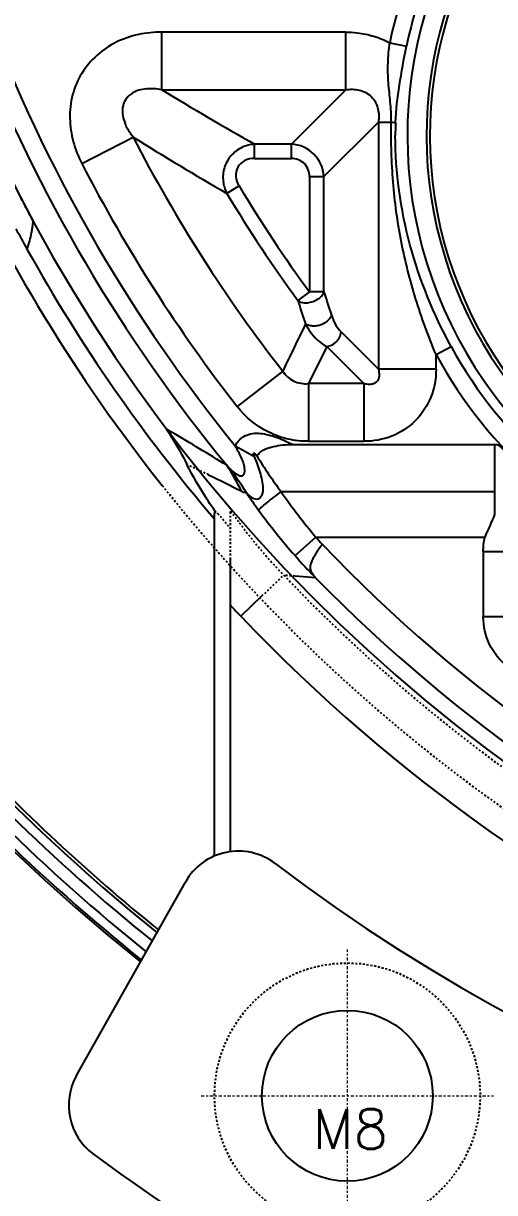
# Model space of a CAD drawing. Header units: millimetres. Extents: x 2432 to 4206, y 1282 to 1824.
# Drawn here: x 3765.1 to 3790, y 1458 to 1519.6 of the extents above; entities that cross this region are included whole.
import ezdxf

# ---------------------------------------------------------------- set-up
doc = ezdxf.new("R2010")
doc.units = ezdxf.units.MM
doc.linetypes.add('CENTER', pattern=[0.6, 0.375, -0.075, 0.075, -0.075])
doc.linetypes.add('HIDDEN', pattern=[0.2, 0.1, -0.1])
doc.layers.add('21', color=7, linetype='Continuous')
doc.layers.add('screw', color=33, linetype='Continuous', lineweight=13)
doc.styles.add('TXT', font='txt.shx', dxfattribs={"bigfont": 'gbcbig.shx'})

# ---------------------------------------------------------------- blocks, each defined once
blk = doc.blocks.new('screw_m8_i')
at = {"layer": 'screw', "color": 1, "linetype": 'CENTER', "ltscale": 0.435384}
for p, q in [((0, -7.7), (0, 7.7)), ((-7.7, 0), (7.7, 0))]:
    blk.add_line(p, q, dxfattribs=at)
at = {"layer": 'screw', "color": 8, "linetype": 'HIDDEN', "ltscale": 0.435384}
blk.add_circle((0, 0), 7, dxfattribs=at)
at = {"layer": 'screw'}
blk.add_circle((0, 0), 4.5, dxfattribs=at)
at = {"layer": 'screw', "color": 6, "style": 'TXT'}
blk.add_text('M8', height=2.1, dxfattribs=at).set_placement((-1.82, -2.8))

msp = doc.modelspace()

# ---------------------------------------------------------------- linework, layer by layer
at = {"layer": '21', "color": 7, "linetype": 'Continuous'}
for p, q in [((3772.434, 1516.126), (3772.434, 1519.167)), ((3782.13, 1519.167), (3772.434, 1519.167)), ((3782.13, 1516.126), (3782.13, 1519.167)), ((3784.44, 1518.603), (3785.323, 1518.419)), ((3772.434, 1516.126), (3782.13, 1516.126)), ((3779.257, 1513.253), (3782.13, 1516.126)), ((3783.84, 1514.416), (3780.967, 1511.543)), ((3783.84, 1514.416), (3783.84, 1501.393)), ((3783.84, 1514.416), (3784.51, 1514.416)), ((3768.211, 1512.238), (3770.913, 1513.632)), ((3777.321, 1512.493), (3777.321, 1513.253)), ((3779.257, 1513.253), (3777.321, 1513.253)), ((3779.257, 1512.493), (3779.257, 1513.253)), ((3777.321, 1512.493), (3779.257, 1512.493)), ((3780.207, 1511.543), (3780.207, 1505.466)), ((3780.207, 1511.543), (3780.967, 1511.543)), ((3780.967, 1505.468), (3780.967, 1511.543)), ((3776.507, 1511.054), (3775.855, 1510.663)), ((3780.207, 1505.466), (3779.592, 1505.018)), ((3780.967, 1505.466), (3780.207, 1505.466)), ((3781.878, 1503.355), (3783.84, 1501.393)), ((3781.118, 1502.595), (3780.151, 1500.633)), ((3783.08, 1500.633), (3781.118, 1502.595)), ((3786.881, 1502.161), (3787.673, 1502.593)), ((3786.881, 1501.393), (3786.881, 1502.162)), ((3786.881, 1501.393), (3783.84, 1501.393)), ((3778.802, 1501.293), (3776.402, 1499.425)), ((3780.151, 1500.633), (3780.151, 1497.592)), ((3783.08, 1500.633), (3780.151, 1500.633)), ((3783.08, 1500.633), (3783.08, 1497.592)), ((3772.667, 1498.244), (3772.981, 1498.058)), ((3776.293, 1497.358), (3777.315, 1496.794)), ((3779.328, 1497.422), (3789.964, 1497.422)), ((3780.151, 1497.592), (3783.08, 1497.592)), ((3789.964, 1497.422), (3789.964, 1493.734)), ((3789.964, 1494.93), (3778.719, 1494.93)), ((3775.19, 1493.519), (3775.19, 1475.73)), ((3779.451, 1491.568), (3780.55, 1492.536)), ((3780.55, 1492.536), (3789.446, 1492.536)), ((3789.368, 1491.792), (3789.368, 1488.336)), ((3789.368, 1491.792), (3792.407, 1491.792)), ((3776.057, 1475.968), (3776.057, 1491.372)), ((3780.532, 1490.397), (3779.449, 1490.486)), ((3780.486, 1490.448), (3780.532, 1490.397)), ((3776.588, 1488.377), (3777.706, 1489.441)), ((3792.407, 1488.336), (3789.368, 1488.336)), ((3767.937, 1464.166), (3773.674, 1474.363))]:
    msp.add_line(p, q, dxfattribs=at)
at = {"layer": '21', "color": 8, "linetype": 'HIDDEN'}
for p, q in [((3776.057, 1491.372), (3776.057, 1493.923)), ((3777.706, 1489.441), (3778.855, 1490.535)), ((3779.449, 1490.486), (3778.855, 1490.535))]:
    msp.add_line(p, q, dxfattribs=at)
msp.add_circle((3782.206, 1463.098), 7, dxfattribs=at)
at = {"layer": '21', "color": 7, "linetype": 'Continuous'}
msp.add_circle((3782.206, 1463.098), 4.5, dxfattribs=at)
at = {"layer": '21', "color": 8, "linetype": 'HIDDEN'}
for centre, radius, start, end in [((3841.218, 1549.886), 87.821, 218.45894, 155.70987), ((3691.108, 1325.777), 189.563, 63.76825, 64.15263), ((3800.294, 1511.095), 29.703, 215.3182, 216.8085), ((3800.348, 1511.137), 29.772, 216.81156, 223.78837), ((3841.218, 1549.886), 86.091, 223.58291, 268.10715)]:
    msp.add_arc(centre, radius, start, end, dxfattribs=at)
at = {"layer": '21', "color": 7, "linetype": 'Continuous'}
for centre, radius, start, end in [((3841.218, 1549.886), 85.811, 91.12889, 269.34896), ((3841.218, 1549.886), 84.503, 184.02219, 219.32603), ((3841.218, 1549.886), 83.513, 184.03431, 218.97499), ((3808.053, 1513.706), 22.684, 65, 270.0003), ((3808.053, 1513.706), 21.679, 65, 270), ((3808.053, 1513.706), 21.5, 65, 270), ((3835.188, 1549.886), 102.168, 191.76869, 231.29833), ((3808.053, 1513.706), 24.115, 157.9046, 168.28464), ((3808.053, 1513.706), 23.213, 157.92673, 168.28501), ((3863.205, 1664.949), 174.321, 238.61976, 240.48323), ((3805.944, 1513.708), 21.211, 178.16044, 180.00617), ((3841.218, 1549.886), 87.821, 204.28941, 218.45894), ((3841.218, 1549.886), 79.102, 207.27922, 217.90225), ((3866.365, 1666.887), 180.55, 238.08415, 239.91361), ((3779.175, 1511.461), 1.794, 2.59457, 87.40564), ((3841.218, 1549.886), 82.142, 207.2792, 217.90223), ((3841.218, 1549.886), 76.229, 210.96751, 216.05745), ((3841.218, 1549.886), 75.468, 210.96749, 216.05745), ((3841.04, 1549.795), 86.616, 208.25681, 209.05872), ((3841.218, 1549.886), 86.815, 209.054, 220.48696), ((3931.492, 1554.953), 159.897, 198.19744, 198.66392), ((3885.254, 1539.13), 109.585, 197.88938, 198.56479), ((4108.48, 1343.687), 365.414, 154.01588, 154.44949), ((3808.053, 1513.706), 23.213, 208.60301, 228.9566), ((3808.053, 1513.706), 24.115, 208.60274, 228.95706), ((3835.188, 1549.886), 102.057, 208.17339, 231.28811), ((3835.188, 1549.886), 101.558, 208.36053, 231.24168), ((3835.188, 1549.886), 100.92, 208.55606, 231.18179), ((3835.188, 1549.886), 100.421, 208.55606, 231.13434), ((3633.445, 1262.586), 273.711, 58.64916, 59.34992), ((3801.898, 1511.995), 28.784, 211.80538, 216.36221), ((3705.356, 1354.619), 157.393, 63.06944, 63.77977), ((3765.959, 1489.787), 11.862, 25.77182, 33.49899), ((3764.021, 1486.99), 15.089, 31.5021, 37.44717), ((3802.061, 1511.941), 30.414, 214.13563, 216.23773), ((3807.4, 1514.976), 34.992, 214.95022, 219.88634), ((3805.489, 1514.428), 34.649, 216.20352, 221.28151), ((3801.903, 1511.347), 28.457, 221.37856, 222.36989), ((3841.218, 1549.886), 83.498, 223.72746, 267.50629), ((3801.992, 1511.366), 30.001, 221.29268, 224.20594), ((3841.218, 1549.886), 84.98, 224.42962, 267.50629), ((3800.716, 1511.341), 33.309, 222.24252, 223.5836), ((3841.218, 1549.886), 89.221, 223.58291, 268.17358), ((3835.188, 1549.886), 100.256, 222.9494, 231.11861), ((3776.463, 1472.794), 3.2, 52.70186, 150.6372), ((3835.188, 1549.886), 93.711, 232.70186, 307.32513), ((3770.726, 1462.597), 3.2, 150.6372, 233.55477), ((3835.188, 1549.886), 111.711, 233.55477, 248.21987)]:
    msp.add_arc(centre, radius, start, end, dxfattribs=at)
for points, knots in [([(3772.434, 1519.167), (3772.021, 1519.156), (3771.194, 1519.081), (3770.008, 1518.681), (3768.969, 1517.979), (3768.163, 1517.018), (3767.672, 1515.862), (3767.535, 1514.616), (3767.72, 1513.38), (3768.026, 1512.607), (3768.211, 1512.238)], [0, 0, 0, 0, 0.125084, 0.250028, 0.375072, 0.500091, 0.62506, 0.750052, 0.875023, 1, 1, 1, 1]), ([(3782.13, 1519.167), (3782.33, 1519.165), (3782.829, 1519.133), (3783.615, 1518.966), (3784.175, 1518.743), (3784.44, 1518.603)], [0, 0, 0, 0, 0.250134, 0.625081, 1, 1, 1, 1]), ([(3784.51, 1514.416), (3784.523, 1514.773), (3784.484, 1515.472), (3784.355, 1516.504), (3784.33, 1517.548), (3784.391, 1518.247), (3784.44, 1518.603)], [0, 0, 0, 0, 0.255376, 0.499058, 0.743589, 1, 1, 1, 1]), ([(3784.744, 1514.389), (3784.766, 1515.05), (3784.941, 1516.401), (3785.181, 1517.737), (3785.323, 1518.419)], [0, 0, 0, 0, 0.48685, 1, 1, 1, 1]), ([(3772.433, 1516.126), (3772.167, 1516.172), (3771.754, 1516.205), (3771.207, 1516.111), (3770.808, 1515.934), (3770.487, 1515.614), (3770.341, 1515.185), (3770.362, 1514.748), (3770.446, 1514.476), (3770.497, 1514.347)], [0, 0, 0, 0, 0.238452, 0.361357, 0.488195, 0.619078, 0.750076, 0.876981, 1, 1, 1, 1]), ([(3782.13, 1516.126), (3782.361, 1516.159), (3782.727, 1516.158), (3783.183, 1515.993), (3783.486, 1515.77), (3783.708, 1515.467), (3783.872, 1515.012), (3783.874, 1514.646), (3783.84, 1514.416)], [0, 0, 0, 0, 0.243644, 0.370968, 0.500263, 0.629998, 0.756753, 1, 1, 1, 1]), ([(3770.913, 1513.632), (3770.872, 1513.686), (3770.711, 1513.911), (3770.575, 1514.155), (3770.497, 1514.347)], [0, 0, 0, 0, 0.248041, 1, 1, 1, 1]), ([(3786.881, 1502.162), (3786.471, 1503.128), (3785.754, 1505.099), (3785.113, 1507.64), (3784.77, 1509.702), (3784.551, 1511.788), (3784.507, 1513.364), (3784.51, 1514.416)], [0, 0, 0, 0, 0.250495, 0.499693, 0.624193, 0.749129, 1, 1, 1, 1]), ([(3784.51, 1514.416), (3784.565, 1514.412), (3784.636, 1514.407), (3784.714, 1514.396), (3784.737, 1514.393), (3784.744, 1514.389)], [0, 0, 0, 0, 0.702252, 0.901375, 1, 1, 1, 1]), ([(3787.673, 1502.593), (3786.748, 1504.289), (3785.271, 1507.9), (3784.734, 1511.776), (3784.733, 1513.706)], [0, 0, 0, 0, 0.5002, 1, 1, 1, 1]), ([(3777.322, 1513.253), (3777.087, 1513.238), (3776.616, 1513.115), (3776.037, 1512.668), (3775.683, 1512.027), (3775.637, 1511.537), (3775.663, 1511.301)], [0, 0, 0, 0, 0.247988, 0.498311, 0.749815, 1, 1, 1, 1]), ([(3777.321, 1512.508), (3777.146, 1512.508), (3776.794, 1512.437), (3776.392, 1512.069), (3776.283, 1511.535), (3776.403, 1511.196), (3776.493, 1511.046)], [0, 0, 0, 0, 0.254101, 0.500003, 0.745912, 1, 1, 1, 1]), ([(3780.218, 1511.543), (3780.218, 1511.789), (3780.024, 1512.31), (3779.503, 1512.504), (3779.257, 1512.504)], [0, 0, 0, 0, 0.499994, 1, 1, 1, 1]), ([(3764.791, 1510.824), (3764.929, 1510.553), (3765.208, 1510.01), (3765.498, 1509.474), (3765.643, 1509.205)], [0, 0, 0, 0, 0.50005, 1, 1, 1, 1]), ([(3765.639, 1509.217), (3765.642, 1509.18), (3765.633, 1509.092), (3765.613, 1508.945), (3765.589, 1508.769), (3765.544, 1508.502), (3765.461, 1508.151), (3765.372, 1507.87), (3765.327, 1507.726)], [0, 0, 0, 0, 0.073123, 0.172332, 0.291136, 0.421877, 0.703116, 1, 1, 1, 1]), ([(3779.592, 1505.018), (3779.62, 1504.998), (3779.751, 1504.923), (3779.906, 1504.897), (3780.022, 1504.897)], [0, 0, 0, 0, 0.227735, 1, 1, 1, 1]), ([(3780.022, 1504.897), (3780.124, 1504.896), (3780.332, 1504.928), (3780.614, 1505.048), (3780.842, 1505.227), (3780.939, 1505.386), (3780.967, 1505.466)], [0, 0, 0, 0, 0.264632, 0.532697, 0.782725, 1, 1, 1, 1]), ([(3780.004, 1503.783), (3780.073, 1503.642), (3780.353, 1503.171), (3780.77, 1502.773), (3781.118, 1502.595)], [0, 0, 0, 0, 0.286388, 1, 1, 1, 1]), ([(3780.429, 1503.664), (3780.389, 1503.664), (3780.241, 1503.673), (3780.092, 1503.72), (3780.004, 1503.783)], [0, 0, 0, 0, 0.266995, 1, 1, 1, 1]), ([(3781.371, 1504.241), (3781.287, 1503.974), (3780.9, 1503.716), (3780.528, 1503.664), (3780.429, 1503.664)], [0, 0, 0, 0, 0.737791, 1, 1, 1, 1]), ([(3781.371, 1504.241), (3781.434, 1504.057), (3781.565, 1503.737), (3781.775, 1503.462), (3781.878, 1503.355)], [0, 0, 0, 0, 0.566477, 1, 1, 1, 1]), ([(3781.118, 1502.595), (3781.295, 1502.614), (3781.664, 1502.785), (3781.857, 1503.155), (3781.878, 1503.355)], [0, 0, 0, 0, 0.469487, 1, 1, 1, 1]), ([(3786.881, 1501.393), (3786.881, 1500.896), (3786.7, 1499.891), (3785.866, 1498.607), (3784.581, 1497.773), (3783.577, 1497.592), (3783.08, 1497.592)], [0, 0, 0, 0, 0.250179, 0.500038, 0.749877, 1, 1, 1, 1]), ([(3783.84, 1501.393), (3783.869, 1501.289), (3783.896, 1501.119), (3783.856, 1500.886), (3783.754, 1500.718), (3783.587, 1500.615), (3783.354, 1500.577), (3783.184, 1500.604), (3783.08, 1500.633)], [0, 0, 0, 0, 0.232803, 0.361265, 0.500163, 0.63952, 0.767618, 1, 1, 1, 1]), ([(3778.802, 1501.293), (3778.944, 1501.074), (3779.347, 1500.698), (3779.892, 1500.611), (3780.151, 1500.633)], [0, 0, 0, 0, 0.500007, 1, 1, 1, 1]), ([(3780.151, 1497.592), (3779.792, 1497.592), (3779.07, 1497.671), (3777.711, 1498.152), (3776.841, 1498.861), (3776.402, 1499.425)], [0, 0, 0, 0, 0.250634, 0.501352, 1, 1, 1, 1]), ([(3772.667, 1498.244), (3772.767, 1498.096), (3773.161, 1497.492), (3773.512, 1496.861), (3773.753, 1496.376)], [0, 0, 0, 0, 0.248529, 1, 1, 1, 1]), ([(3776.293, 1497.358), (3776.361, 1497.482), (3776.531, 1497.715), (3776.897, 1497.949), (3777.319, 1498.038), (3777.745, 1498.009), (3778.159, 1497.915), (3778.694, 1497.733), (3779.077, 1497.55), (3779.328, 1497.422)], [0, 0, 0, 0, 0.125148, 0.250267, 0.375315, 0.500544, 0.625445, 0.750332, 1, 1, 1, 1]), ([(3776.001, 1496.164), (3776.037, 1496.129), (3776.112, 1496.06), (3776.229, 1495.965), (3776.35, 1495.878), (3776.456, 1495.816), (3776.544, 1495.778), (3776.61, 1495.763), (3776.677, 1495.773), (3776.724, 1495.82), (3776.772, 1495.87), (3776.806, 1495.968), (3776.807, 1496.104), (3776.786, 1496.269), (3776.725, 1496.489), (3776.612, 1496.751), (3776.461, 1497.059), (3776.35, 1497.259), (3776.293, 1497.358)], [0, 0, 0, 0, 0.060108, 0.11964, 0.178707, 0.236675, 0.264781, 0.291348, 0.315949, 0.340849, 0.36786, 0.397174, 0.460873, 0.527175, 0.594301, 0.729374, 0.864667, 1, 1, 1, 1]), ([(3777.436, 1496.825), (3777.486, 1496.894), (3777.604, 1497.021), (3777.821, 1497.161), (3778.063, 1497.25), (3778.394, 1497.334), (3778.815, 1497.415), (3779.158, 1497.422), (3779.328, 1497.422)], [0, 0, 0, 0, 0.124834, 0.249733, 0.374803, 0.499861, 0.749924, 1, 1, 1, 1]), ([(3789.964, 1497.422), (3790.018, 1497.433), (3790.133, 1497.415), (3790.272, 1497.324), (3790.384, 1497.203), (3790.514, 1497.028), (3790.651, 1496.791), (3790.841, 1496.399), (3791.046, 1495.893), (3791.191, 1495.482), (3791.262, 1495.276)], [0, 0, 0, 0, 0.062645, 0.125464, 0.188087, 0.250552, 0.37545, 0.500361, 0.750169, 1, 1, 1, 1]), ([(3776.887, 1494.874), (3776.965, 1494.791), (3777.089, 1494.678), (3777.279, 1494.571), (3777.43, 1494.539), (3777.586, 1494.582), (3777.709, 1494.714), (3777.762, 1494.904), (3777.782, 1495.186), (3777.733, 1495.549), (3777.618, 1495.971), (3777.476, 1496.386), (3777.369, 1496.658), (3777.315, 1496.794)], [0, 0, 0, 0, 0.10933, 0.159994, 0.206887, 0.254449, 0.307957, 0.37155, 0.439785, 0.579153, 0.719507, 0.859815, 1, 1, 1, 1]), ([(3777.315, 1496.794), (3777.309, 1496.809), (3777.298, 1496.84), (3777.282, 1496.878), (3777.271, 1496.911), (3777.268, 1496.935), (3777.268, 1496.965), (3777.298, 1496.969), (3777.32, 1496.956), (3777.347, 1496.934), (3777.38, 1496.886), (3777.415, 1496.85), (3777.436, 1496.825)], [0, 0, 0, 0, 0.124441, 0.248521, 0.30902, 0.378437, 0.44206, 0.494304, 0.565167, 0.627565, 0.751052, 1, 1, 1, 1]), ([(3775.216, 1493.934), (3775.081, 1494.131), (3774.555, 1494.921), (3774.07, 1495.74), (3773.753, 1496.376)], [0, 0, 0, 0, 0.251083, 1, 1, 1, 1]), ([(3776.001, 1496.164), (3775.988, 1496.177), (3775.937, 1496.233), (3775.887, 1496.29), (3775.85, 1496.334)], [0, 0, 0, 0, 0.243882, 1, 1, 1, 1]), ([(3776.887, 1494.874), (3776.869, 1494.873), (3776.783, 1494.878), (3776.702, 1494.914), (3776.641, 1494.945)], [0, 0, 0, 0, 0.204494, 1, 1, 1, 1]), ([(3777.53, 1493.962), (3777.571, 1494.015), (3777.712, 1494.14), (3777.973, 1494.363), (3778.325, 1494.636), (3778.584, 1494.831), (3778.719, 1494.93)], [0, 0, 0, 0, 0.13121, 0.364921, 0.674073, 1, 1, 1, 1]), ([(3780.486, 1490.448), (3780.43, 1490.513), (3780.333, 1490.635), (3780.229, 1490.911), (3780.299, 1491.201), (3780.429, 1491.47), (3780.609, 1491.782), (3780.767, 1492.013), (3780.879, 1492.17)], [0, 0, 0, 0, 0.133291, 0.238833, 0.444554, 0.567136, 0.703092, 1, 1, 1, 1]), ([(3790.629, 1485.734), (3790.242, 1486.042), (3789.589, 1486.836), (3789.37, 1487.841), (3789.368, 1488.336)], [0, 0, 0, 0, 0.499995, 1, 1, 1, 1])]:
    msp.add_open_spline(points, degree=3, knots=knots, dxfattribs=at)
for points in [[(3775.663, 1511.301), (3775.687, 1511.08), (3775.754, 1510.861), (3775.855, 1510.663)], [(3775.216, 1493.934), (3775.196, 1493.797), (3775.19, 1493.658), (3775.19, 1493.52)], [(3789.964, 1493.734), (3789.792, 1493.334), (3789.618, 1492.935), (3789.446, 1492.536)], [(3789.368, 1491.792), (3789.368, 1492.042), (3789.393, 1492.292), (3789.446, 1492.536)]]:
    msp.add_open_spline(points, degree=3, dxfattribs=at)
at = {"layer": '21', "color": 8, "linetype": 'HIDDEN'}
msp.add_open_spline([(3775.216, 1493.934), (3775.286, 1493.878), (3775.425, 1493.735), (3775.708, 1493.411), (3775.917, 1493.143), (3776.057, 1492.959)], degree=3, knots=[0, 0, 0, 0, 0.210527, 0.461677, 1, 1, 1, 1], dxfattribs=at)

# ---------------------------------------------------------------- block references
at = {"layer": 'screw'}
msp.add_blockref('screw_m8_i', (3782.206, 1463.098), dxfattribs=at)

doc.saveas('drawing.dxf')
